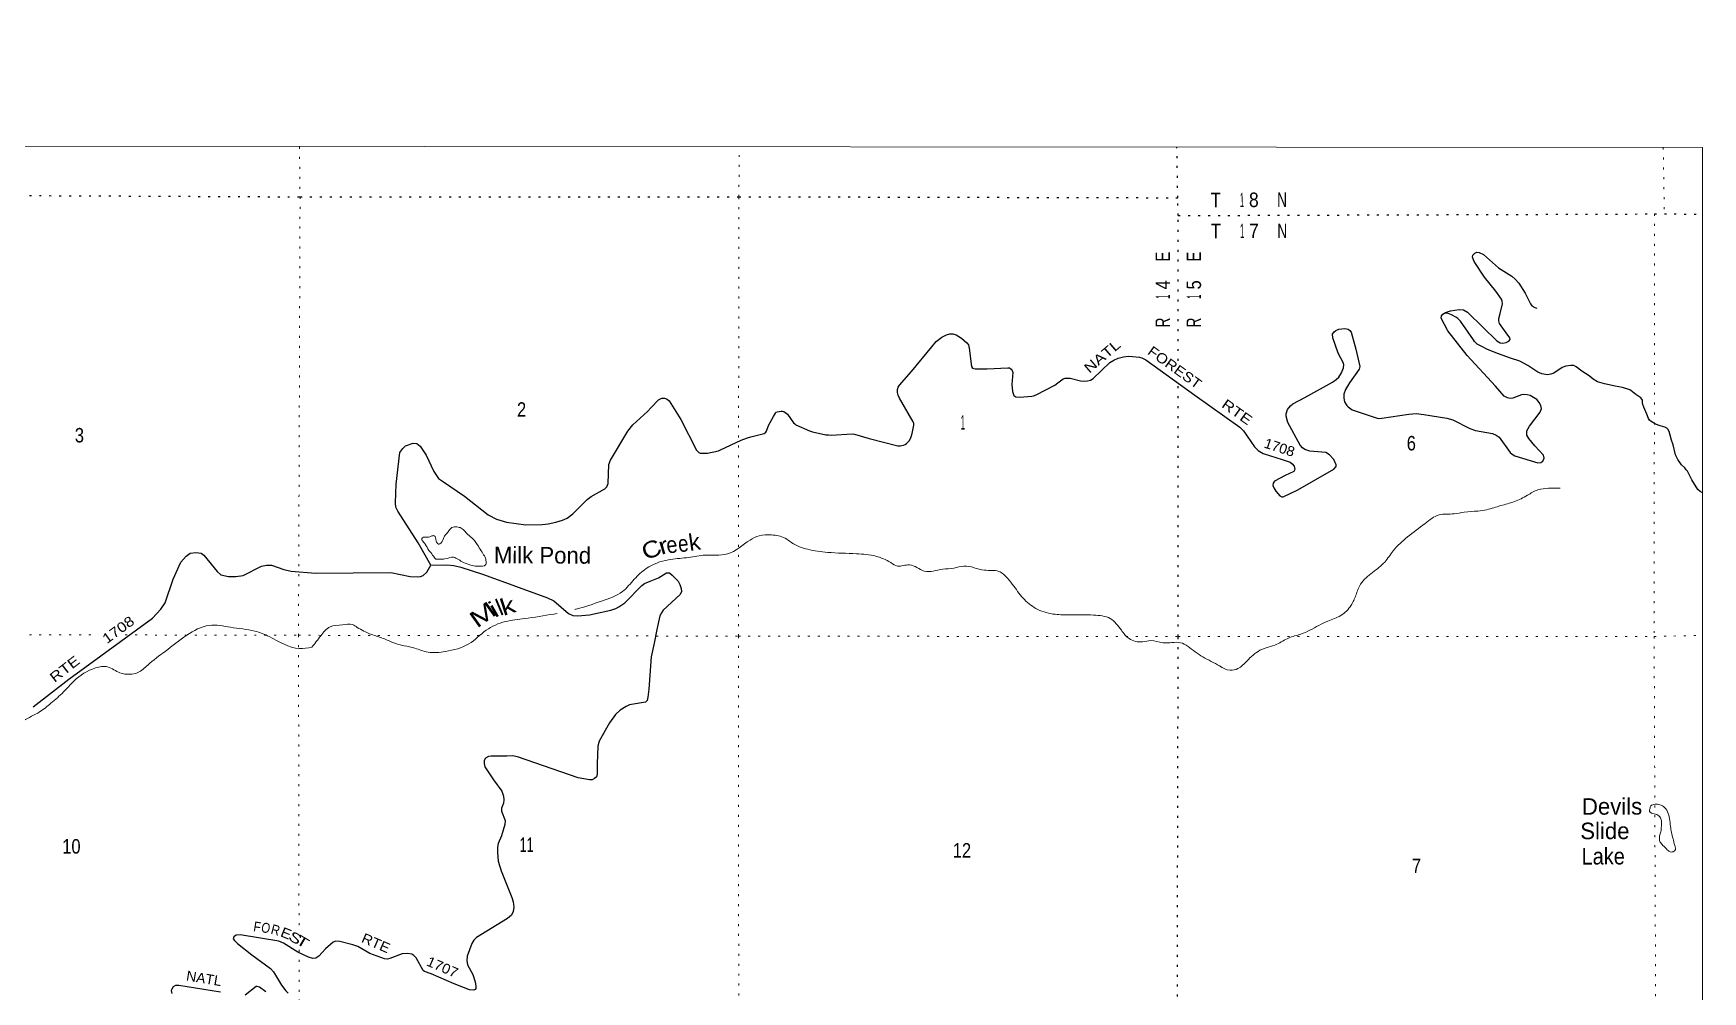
# Model space of a CAD drawing. Header units: feet. Extents: x -252658 to 9, y -366365 to -181930.
# Drawn here: x -20165 to 0, y -193510 to -181930 of the extents above; entities that cross this region are included whole.
import ezdxf
from ezdxf.enums import TextEntityAlignment as Align

# ---------------------------------------------------------------- set-up
doc = ezdxf.new("R2010")
doc.units = ezdxf.units.FT
doc.header["$LTSCALE"] = 80
doc.linetypes.add('DOTTED', pattern=[1.5, 0.3, -1.2])
for name, color, linetype, lineweight in [('29', 7, 'Continuous', 25), ('39', 7, 'Continuous', 13), ('4', 7, 'Continuous', 13), ('6', 7, 'DOTTED', 25), ('7', 7, 'DOTTED', 13)]:
    doc.layers.add(name, color=color, linetype=linetype, lineweight=lineweight)
doc.layers.add('30', color=7, linetype='Continuous')
doc.layers.add('41', color=7, linetype='Continuous')

msp = doc.modelspace()

# ---------------------------------------------------------------- linework, layer by layer
at = {"layer": '29'}
for points in [[(-2358.2, -186335.83), (-2398.44, -186312.73), (-2501.11, -186193.46), (-2844.27, -185822.45), (-3077.99, -185523.57), (-3156.82, -185371.05), (-3154.02, -185343.82), (-3137.44, -185321.7), (-3107.05, -185302.35), (-3046.11, -185280.49), (-2941.3, -185266.41), (-2888.81, -185271.94), (-2838.25, -185300.23), (-2649.65, -185482.69), (-2484.89, -185645.11), (-2444.03, -185670.01), (-2419.17, -185672.78), (-2373.05, -185667.02), (-2341.82, -185650.66), (-2324.77, -185630.79), (-2328.01, -185609.2), (-2374.14, -185548.52), (-2453.28, -185436.17), (-2463.37, -185404.63), (-2460.61, -185376.99), (-2446.33, -185313.64), (-2419.17, -185197.3), (-2421.93, -185164.13), (-2429, -185140.88), (-2496.28, -185046.59), (-2634.96, -184874.09), (-2759.53, -184687.5), (-2779.69, -184631.99), (-2774.17, -184609.87), (-2750.76, -184587.06), (-2727.2, -184573.94), (-2699.58, -184576.7), (-2648.87, -184602.96), (-2466.08, -184761.33), (-2304.53, -184864.2), (-2263.14, -184899.59), (-2221.65, -184947.13), (-2142.44, -185070.11), (-2078, -185198.69), (-2061.42, -185223.57), (-2028.27, -185242.92), (-2002.09, -185248.5)], [(0, -187482.08), (-31.46, -187465.83), (-58.71, -187440.11), (-128.71, -187325.3), (-183.84, -187222.04), (-198.68, -187202.45), (-216.49, -187180.68), (-256.77, -187143.98), (-301.38, -187080.55), (-326.74, -187023.15), (-354.54, -186902.42), (-374.46, -186844.05), (-390.37, -186783.69), (-404.32, -186741.42), (-419.56, -186713.34), (-434.17, -186699.62), (-456.39, -186686.99), (-512.6, -186672.76), (-568.78, -186650.49), (-622.92, -186618.17), (-641.94, -186602.15), (-654.97, -186583.9), (-672.9, -186529.56), (-710.62, -186444.94), (-721.51, -186414.46), (-725.86, -186392.7), (-728.04, -186360.05), (-732.67, -186348.42), (-747.63, -186333.92), (-804.83, -186293.94), (-865.17, -186244.68), (-879, -186237.43), (-969.66, -186209.85), (-1055.63, -186192.72), (-1184.11, -186166.23), (-1267.88, -186140.19), (-1322.55, -186109.55), (-1370.65, -186067.19), (-1460.88, -186010.65), (-1529.09, -185957.34), (-1555.11, -185944.04), (-1592.22, -185944.28), (-1653.17, -185952.99), (-1697.78, -185967.78), (-1796.38, -186033.87), (-1831.66, -186048.77), (-1874.78, -186055.78), (-1941.03, -186043.53), (-1989.19, -186025.3), (-2109.49, -185944.55), (-2207.77, -185892), (-2320.15, -185853.49), (-2464.62, -185800.82), (-2597.05, -185748.18), (-2676.25, -185709.2), (-2721.96, -185685.26), (-2754.61, -185654.79), (-2769.48, -185633.09), (-2833.5, -185538.41), (-2924.95, -185408.27), (-2933.55, -185397.39), (-2958.69, -185374.53), (-2982.63, -185358.21), (-3025.78, -185336.81), (-3061, -185319.03), (-3092.56, -185310.32), (-3120, -185310.59)], [(-5077.97, -187080.78), (-4984.31, -187111.43), (-4957.97, -187129.61), (-4933.11, -187160.02), (-4924.82, -187201.49), (-4939.19, -187225.84), (-5043.55, -187272.21), (-5170.09, -187340.71), (-5187.26, -187364.59), (-5192.79, -187392.23), (-5181.74, -187422.64), (-5157.02, -187461.2), (-5107.15, -187516.63), (-5082.29, -187530.45), (-5065.55, -187531.34), (-4890.87, -187444.69), (-4452.93, -187194.91), (-4427.55, -187162.79), (-4424.79, -187143.44), (-4456.05, -187080.43), (-4507.67, -187021.8), (-4553.39, -186994.23), (-4745.26, -186976.47), (-4803.27, -186958.22), (-4833.65, -186938.87), (-4860.71, -186904.35), (-5010.64, -186633.45), (-5032.56, -186557.39), (-5032.56, -186526.98), (-5015.98, -186474.45), (-4979.07, -186430.54), (-4949.68, -186405.35), (-4804.27, -186327.81), (-4472.86, -186146.5), (-4426.18, -186113.7), (-4395.79, -186083.3), (-4361.97, -186031.83), (-4337.77, -185969.96), (-4332.25, -185936.78), (-4337.05, -185913.29), (-4402.13, -185792.89), (-4466.73, -185610.22), (-4470.38, -185566.36), (-4451.04, -185535.95), (-4431.7, -185519.36), (-4393.92, -185505.65), (-4323.96, -185494.48), (-4281.91, -185505.47), (-4263.18, -185519.36), (-4246.61, -185541.48), (-4187.76, -185746.34), (-4141.63, -185953.37), (-4149.61, -185987.29), (-4264.91, -186154.19), (-4314.29, -186231.19), (-4333.63, -186289.24), (-4332.32, -186337.08), (-4325.34, -186383.23), (-4306, -186416.4), (-4297.72, -186427.46), (-4281.14, -186444.05), (-4234.18, -186477.22), (-3919.24, -186582.27), (-3874.17, -186581.36), (-3547.76, -186530.61), (-3460.65, -186524.21), (-3367.8, -186536.34), (-3089.09, -186578.12), (-3016.27, -186600.03), (-2812.83, -186702.51), (-2745.24, -186728.13), (-2539.34, -186763.33), (-2495.66, -186783.95), (-2459.22, -186810.32), (-2326.62, -186992.77), (-2301.75, -187014.89), (-2267.57, -187034.64), (-1990.2, -187118.54), (-1953.67, -187114.41), (-1931.57, -187097.82), (-1914.99, -187061.88), (-1923.49, -187026.04), (-2026.63, -186913.73), (-2100.09, -186826.91), (-2121.63, -186783.34), (-2124.95, -186760.56), (-2122.19, -186732.92), (-2092.81, -186676.84), (-1961.49, -186505.9), (-1948.14, -186462.01), (-1953.67, -186426.07), (-1973.01, -186390.14), (-2004.31, -186353.32), (-2083.51, -186307.21), (-2119.42, -186296.15), (-2159.86, -186293.32), (-2188.49, -186298.91), (-2290.7, -186337.61), (-2323.85, -186343.14), (-2358.2, -186335.83)], [(-9310.15, -185717.91), (-9257.33, -185654.27), (-9190.24, -185600.91), (-9134.99, -185573.26), (-9093.55, -185562.21), (-9057.64, -185562.21), (-9016.68, -185571.53), (-8952.66, -185611.97), (-8886.36, -185670.02), (-8869.78, -185694.9), (-8859.91, -185731.95), (-8833.64, -185956.86), (-8820.06, -185974.1), (-8789.67, -185985.16), (-8643.84, -185984.67), (-8393.71, -185970.2), (-8371.14, -185972.71), (-8354.57, -185989.3), (-8340.75, -186003.12), (-8334.14, -186026.34), (-8343.27, -186172.97), (-8335.23, -186257.45), (-8318.65, -186307.2), (-8296.43, -186323.53), (-8249.59, -186326.56), (-8103.17, -186315.5), (-8083.15, -186309.29), (-8052.21, -186297.02), (-7824.15, -186180.04), (-7787.1, -186153.98), (-7739.21, -186114.4), (-7724.7, -186105.4), (-7698.66, -186097.59), (-7663.92, -186094.35), (-7641.13, -186095.05), (-7516.89, -186129.43), (-7478.83, -186133.05), (-7431.87, -186130.28), (-7395.95, -186119.23), (-7362.65, -186099.05), (-7161.17, -185907.91), (-7110.72, -185876.66), (-7058.23, -185854.54), (-6997.45, -185836.58), (-6940.57, -185831.22), (-6886.95, -185832.43), (-6801.31, -185843.49), (-6775.07, -185850.4), (-6750.78, -185861.03), (-6724.65, -185875.97), (-6132.14, -186301.89), (-5590.6, -186687.31), (-5545.43, -186732.75), (-5413.8, -186925.05), (-5369.26, -186971.47), (-5308.82, -187005.22), (-5077.97, -187080.78)], [(-11224.25, -186560.33), (-11201.4, -186518.65), (-11193.8, -186508.29), (-11177.95, -186501.02), (-11132.33, -186493.77), (-11115.07, -186493.08), (-11097.93, -186498.88), (-11070.17, -186518.65), (-11054.29, -186531.78), (-10982.98, -186635.27), (-10967.27, -186649.27), (-10952.08, -186658.94), (-10790.47, -186733.58), (-10753.8, -186743.35), (-10590.87, -186779.89), (-10560.48, -186782.66), (-10528.09, -186783.15), (-10271.96, -186768.67), (-10245.55, -186772.98), (-10068.38, -186824.57), (-9720.66, -186912.6), (-9693.05, -186914.33), (-9652.98, -186907.07), (-9633.64, -186898.78), (-9615.68, -186884.96), (-9582.53, -186849.02), (-9560.21, -186805.65), (-9548, -186764.7), (-9530.04, -186662.42), (-9530.04, -186641.69), (-9534.82, -186624.84), (-9702.62, -186337.9), (-9717.21, -186302.37), (-9724.11, -186269.2), (-9724.11, -186231.88), (-9717.58, -186203.36), (-9703.39, -186179.36), (-9556.12, -186014.29), (-9310.15, -185717.91)], [(-15362.46, -188355.76), (-15516.38, -188084.86), (-15763.46, -187703.65), (-15785.18, -187654.1), (-15790.71, -187604.34), (-15782.96, -187378.3), (-15736, -186994.6), (-15702.31, -186946.42), (-15669.16, -186913.25), (-15577.13, -186881.86), (-15531.03, -186885.6), (-15492.35, -186918.78), (-15418.24, -187028.22), (-15326.6, -187222.86), (-15272.1, -187307.89), (-15210.57, -187350.02), (-14958.03, -187523.56), (-14669.11, -187748.09), (-14570.14, -187800.1), (-14448.1, -187836.55), (-14216.05, -187869.72), (-14016.61, -187865.47), (-13943.93, -187857.29), (-13851.39, -187836.55), (-13772.65, -187810.29), (-13717.99, -187786.64), (-13646.96, -187737.03), (-13476.26, -187563.3), (-13424.57, -187525.56), (-13261.24, -187432.39), (-13236.72, -187409.46), (-13222.9, -187370.76), (-13212.99, -187141.08), (-13192.52, -187086.03), (-12983.87, -186736.99), (-12921.78, -186660.32), (-12744.01, -186497.58), (-12699.95, -186450.92)], [(-12699.95, -186450.92), (-12612.94, -186358.77), (-12570.94, -186339.65), (-12540.55, -186339.65), (-12507.4, -186350.71), (-12485.02, -186370.61), (-12344.76, -186597.34), (-12152.41, -186965.79), (-12139.29, -186983.06), (-12124.79, -186993.43), (-12108.9, -187001.03), (-12088.87, -187004.49), (-12019.81, -187001.72), (-11889.97, -186974.08), (-11863.56, -186964.11), (-11612.64, -186847.2), (-11536.36, -186816.51), (-11498.37, -186803.38), (-11336.01, -186766.4), (-11314.66, -186749.47), (-11307.07, -186736.34), (-11283.24, -186667.9), (-11224.25, -186560.33)], [(-20167.91, -190068.91), (-19735.32, -189734.78), (-18727.33, -188994.83), (-18624.75, -188889.38), (-18572.62, -188812.38), (-18475.92, -188523.58), (-18384.77, -188320.32), (-18319.78, -188246.15), (-18271.5, -188212.51), (-18202.44, -188204.22), (-18138.9, -188212.51), (-18105.67, -188233.74), (-17945.19, -188432.32), (-17901.32, -188472.36), (-17807.39, -188494.48), (-17718.99, -188494.48), (-17631.54, -188480.01), (-17409.58, -188367.31), (-17346.58, -188357.02), (-17288.03, -188356.26), (-17138.97, -188408.9), (-17050.45, -188428.13), (-16757.28, -188452.46), (-15847.17, -188444.93), (-15611.15, -188491.71), (-15519.57, -188498.62), (-15486.21, -188492.43), (-15456.44, -188480.65), (-15411.13, -188442.2), (-15362.46, -188355.76)], [(-15362.46, -188355.76), (-15170.43, -188353.43), (-15084.25, -188358.36), (-15001.37, -188380.47), (-14727.3, -188469.19), (-13952.97, -188749.52), (-13877.7, -188787.14), (-13698.86, -188939.5), (-13649.09, -188962.38), (-13588.31, -188967.91), (-13446.99, -188957.16), (-13187.74, -188901.56), (-13129.72, -188879.45), (-13090.22, -188860.16), (-13019.22, -188810.34), (-12816.22, -188602.62), (-12780.25, -188579.52), (-12713.87, -188550.58)], [(-12713.87, -188550.58), (-12611.73, -188507.64), (-12515.03, -188449.47), (-12481.89, -188449.59), (-12445.98, -188477.23), (-12376.91, -188549.11), (-12354.81, -188590.57), (-12338.24, -188637.57), (-12335.47, -188673.51), (-12351.03, -188710.31), (-12558.49, -188899.45), (-12578.58, -188930.59), (-12595.16, -188969.3), (-12632.31, -189134.57), (-12666.9, -189299.88)], [(-12666.9, -189299.88), (-12700.83, -189462.07), (-12729.85, -189853.78), (-12742.96, -189952.05), (-12751.25, -189990.75), (-12771.06, -190010.51), (-12963.97, -190043.27), (-13005.49, -190065.13), (-13074.47, -190106.85), (-13132.48, -190159.38), (-13203, -190260.28), (-13330.01, -190481.43), (-13347.18, -190541.71), (-13352.85, -190758.64), (-13352.11, -190885.03), (-13360.4, -190915.44), (-13386.21, -190935.44), (-13415.65, -190948.61), (-13446.04, -190951.38), (-13582.16, -190927.73), (-14314.88, -190670.81), (-14376.16, -190661.91), (-14444.76, -190663.44)], [(-14444.76, -190663.44), (-14632.57, -190665.28), (-14668.23, -190668.42), (-14701.64, -190687.39), (-14718.21, -190717.8), (-14720.98, -190750.97), (-14709.2, -190795.02), (-14604.39, -190949.5), (-14505.45, -191087.93), (-14486.16, -191146.28), (-14480.63, -191190.51), (-14484.56, -191232.51), (-14509.64, -191294.18), (-14511.3, -191328.96), (-14465.43, -191443.46), (-14468.55, -191491.58), (-14511.61, -191628.23), (-14549.69, -191721.29), (-14556.6, -191764.13), (-14559.16, -191829.16), (-14548.31, -191932.76), (-14514.85, -192050.02), (-14383.94, -192373.69), (-14369.74, -192425.37), (-14361.84, -192487.03), (-14370.12, -192539.55), (-14389.46, -192583.78), (-14435.27, -192624.32), (-14813.08, -192855.93), (-14843.91, -192889.25), (-14868.78, -192927.95), (-14924.03, -193079.99), (-14929.23, -193135.3), (-14918.5, -193185.04), (-14856.51, -193301.89), (-14827.34, -193389.6), (-14819.05, -193444.89), (-14819.05, -193469.77), (-14827.92, -193484.62), (-14843.91, -193491.89), (-14896.4, -193486.36), (-15083.39, -193414.74), (-15359.01, -193294.9)], [(-15359.01, -193294.9), (-15437.87, -193267.97), (-15456.16, -193252.66), (-15540.09, -193102.11), (-15567.71, -193071.7), (-15592.66, -193056.06), (-15645.06, -193046.82), (-15708.65, -193054.24), (-15859.17, -193109.02), (-15886.79, -193117.32), (-15921.11, -193112.84), (-16098.62, -193046.85), (-16243.17, -192965.28), (-16303.84, -192944.75), (-16464.17, -192904.46), (-16511.14, -192901.69), (-16541.59, -192911), (-16634.23, -192993.5), (-16715.57, -193081.38), (-16751.48, -193106.26), (-16787.14, -193110.25), (-16842.65, -193092.44), (-16968.55, -193032.21), (-17142.39, -192922.43), (-17197.55, -192900.03), (-17666.99, -192824.48), (-17714.25, -192828.44), (-17741.18, -192848.71), (-17750.16, -192872.67), (-17736.35, -192892.02), (-17697.8, -192928.98), (-17524.84, -193065.27), (-17299.86, -193232.04), (-17264.4, -193269.71), (-17165.64, -193432.23), (-17113.38, -193501.57), (-17085.76, -193529.21)], [(-17904.34, -193517.81), (-18405.72, -193434.28), (-18446.33, -193436.62), (-18473.96, -193453.2), (-18493.3, -193478.08), (-18498.19, -193494.69), (-18490.53, -193533.37)], [(-17358.26, -193510.88), (-17431.08, -193457.34), (-17461.47, -193449.05), (-17471.79, -193448.81), (-17607.89, -193551.33)]]:
    msp.add_lwpolyline(points, dxfattribs=at)
at = {"layer": '39'}
for points in [[(-1722.36, -187424.48), (-1863.02, -187427.12), (-1989.55, -187445.78), (-2115.88, -187510.68), (-2274.33, -187587.8), (-2438.91, -187636.79), (-2607.52, -187685.8), (-2713.96, -187702.36), (-2878.69, -187715.16), (-3003.2, -187735.82), (-3184.01, -187748.69), (-3352.39, -187851.99), (-3564.75, -188013.8), (-3736.89, -188181.46), (-3840.83, -188318.66), (-3987.02, -188443.98), (-4131.13, -188585.38), (-4188.87, -188718.36), (-4246.64, -188841.27), (-4370.74, -188964.49), (-4529.21, -189033.56), (-4635.51, -189084.3), (-4854.13, -189189.84), (-5002.64, -189236.75), (-5143.01, -189311.77), (-5347.69, -189385.07), (-5505.92, -189514.47), (-5614.06, -189605.44), (-5708.43, -189625.96), (-5835.24, -189574.24), (-6036.65, -189464.54), (-6129.33, -189404.63), (-6308.64, -189292.82), (-6517.63, -189293.75), (-6664.44, -189266.25), (-6766.86, -189282.79), (-6927.79, -189243.29), (-7020.64, -189143.16), (-7155.86, -189000.99), (-7356.99, -188959.65), (-7636.34, -188954.86), (-7821.24, -188949.65), (-8032.49, -188890.26), (-8191.72, -188772.33), (-8321, -188610.02), (-8397.75, -188513.84), (-8500.58, -188431.86), (-8675.47, -188416.55), (-8924.86, -188367.38), (-9045.33, -188392.05), (-9179.92, -188404.71), (-9402.89, -188427.82), (-9582.05, -188352.2), (-9724.67, -188366.91), (-9807.24, -188325.05), (-9988.41, -188247.43), (-10221.64, -188218.31), (-10569.37, -188201.75), (-10810.67, -188164.62), (-11003.91, -188085.04), (-11084.52, -188031.11), (-11247.46, -187989.61), (-11396.13, -188000.32), (-11506.44, -188053.09), (-11779.06, -188219.19), (-12072.39, -188236.58), (-12275.24, -188265.64), (-12494.18, -188290.74), (-12761.02, -188396.49), (-12905.19, -188525.82), (-13047.27, -188673.24), (-13302, -188791), (-13607.07, -188886.87), (-13623.67, -188891.04)], [(-14716.14, -188363.19), (-14808.55, -188369.63), (-14881.4, -188355.79), (-14969.51, -188322.09), (-15029.94, -188288.17), (-15090.34, -188260.29), (-15192.74, -188280.85), (-15263.54, -188285.12), (-15303.07, -188281.52), (-15341.64, -188233.25), (-15386.08, -188177.15), (-15430.6, -188102.94), (-15460.89, -188066.88), (-15473.07, -188034.76), (-15451.04, -188018.58), (-15392.77, -188016.31), (-15360.66, -188006.11), (-15322.5, -187999.91), (-15298.12, -188064.15), (-15271.85, -188100.23), (-15253.77, -188098.13), (-15211.83, -188033.6), (-15179.89, -187983.19), (-15145.9, -187940.81), (-15107.87, -187902.43), (-15047.62, -187894.12), (-14997.32, -187907.98), (-14914.61, -187986.03), (-14854.11, -188038.04), (-14789.44, -188128.25), (-14744.93, -188200.44), (-14708.52, -188260.6), (-14695.73, -188311.47), (-14706.51, -188355.79), (-14716.14, -188363.19)], [(-13839.01, -188939.99), (-13876.11, -188946.38), (-14231.58, -189002.25), (-14462.53, -189037.46), (-14695.21, -189143.06), (-14903.54, -189306.86), (-15186.52, -189398.61), (-15397.49, -189407.59), (-15558.45, -189360.04), (-15809.91, -189294.8), (-15940.75, -189241.09), (-16079.61, -189193.45), (-16174.23, -189151.64), (-16252.78, -189107.75), (-16309.19, -189073.81), (-16431.75, -189078.38), (-16580.37, -189101.16), (-16692.46, -189210.24), (-16800.42, -189347.46)], [(-16800.42, -189347.46), (-16951.07, -189364.22), (-17315.39, -189219.04), (-17488.48, -189153.45), (-17784.08, -189106.51), (-18041.4, -189083.52), (-18312.21, -189203.36), (-18572.66, -189397.56), (-18782.99, -189563.38), (-18901.18, -189654.4), (-19001.58, -189674.95), (-19118.21, -189657.37), (-19267.21, -189585.64), (-19413.86, -189598.36), (-19674.46, -189756.36), (-19800.53, -189887.63), (-19952.69, -190025.04), (-20088.92, -190128.2), (-20285.42, -190235.65), (-20451.81, -190336.93), (-20748.92, -190410.64), (-20935.76, -190423.53), (-21152.81, -190420.48), (-21492.7, -190353.62), (-21694.06, -190255.98), (-21881.53, -190112.03), (-22163.59, -189936.33), (-22284.51, -189850.4), (-22479.89, -189740.67), (-22590.55, -189708.99), (-22713.12, -189711.54), (-22825.66, -189710.03), (-22836.19, -189708.21)], [(-615.55, -191256.26), (-587.45, -191248.09), (-531.18, -191247.84), (-470.79, -191273.71), (-422.3, -191335.84), (-399.87, -191416.17), (-387.41, -191514.65), (-377.08, -191584.98), (-356.67, -191661.3), (-336.24, -191743.65), (-333.98, -191803.97), (-380.13, -191822.27), (-428.47, -191794.34), (-478.92, -191742.28), (-513.25, -191702.21), (-521.44, -191666.05), (-519.58, -191627.84), (-505.72, -191577.51), (-497.95, -191511.11), (-498.22, -191444.76), (-516.5, -191398.59), (-568.88, -191364.64), (-633.28, -191342.8), (-641.36, -191332.79), (-633.49, -191292.53), (-621.57, -191258.3), (-615.55, -191256.26)]]:
    msp.add_spline(points, degree=3, dxfattribs=at)
at = {"layer": '4'}
msp.add_lwpolyline([(-250643.67, -181929.5), (-219314.25, -182252.72), (-187984.41, -182532.85), (-156654.22, -182769.88), (-125323.73, -182963.82), (-93993.01, -183114.65), (-62662.1, -183222.4), (-31331.08, -183287.04), (0, -183308.59), (0, -366365.25), (-31582.88, -366343.53), (-63165.71, -366278.36), (-94748.41, -366181.36), (-126330.93, -366017.71), (-157913.21, -365822.21), (-189495.2, -365583.27), (-221076.82, -365300.9), (-252658.03, -364975.08)], close=True, dxfattribs=at)
msp.add_lwpolyline([(-250643.67, -181929.5), (-219314.25, -182252.72), (-187984.41, -182532.85), (-156654.22, -182769.88), (-125323.73, -182963.82), (-93993.01, -183114.65), (-62662.1, -183222.4), (-31331.08, -183287.04), (0, -183308.59), (0, -366365.25), (-31582.88, -366343.53), (-63165.71, -366278.36), (-94748.41, -366181.36), (-126330.93, -366017.71), (-157913.21, -365822.21), (-189495.2, -365583.27), (-221076.82, -365300.9), (-252658.03, -364975.08)], close=True, dxfattribs=at)
at = {"layer": '6'}
for points in [[(-6334.17, -185887.84), (-6333.69, -184131.09), (-6340.59, -183915.96), (-6351.15, -183307.7)], [(-31331.84, -183840.53), (-27555.9, -183867.41), (-22252.57, -183880.05), (-16943.17, -183904.73), (-11641.91, -183903.31), (-6340.59, -183915.96)], [(-6333.69, -184131.09), (-580.35, -184111.56), (-461.79, -184111.04), (0, -184115.02)], [(-6376.17, -215731.87), (-6367.45, -214412.5), (-6373.18, -210445.2), (-6360.61, -205144.55), (-6352.1, -199835.88), (-6347.59, -194529.24), (-6335.07, -189218.53), (-6334.23, -186129.49)]]:
    msp.add_lwpolyline(points, dxfattribs=at)
at = {"layer": '7'}
msp.add_line((-475.1, -183308.58), (-461.79, -184111.04), dxfattribs=at)
for points in [[(-16949.65, -183302.28), (-16943.17, -183904.73), (-16961.77, -189203.4), (-16955.34, -192771.3)], [(-11663.65, -211120.83), (-11660.44, -210428.47), (-11657.91, -205131.89), (-11639.33, -199827.19), (-11642.88, -194516.56), (-11648.41, -189213.98), (-11641.91, -183903.31), (-11638.31, -183305.61)], [(-580.35, -184111.56), (-585.66, -189219.14), (-564.04, -194527.68), (-540.44, -199826.15), (-540.95, -205126.75), (-549.47, -210433.41), (-559.12, -215329.29)], [(-23079.19, -189190.89), (-22252.85, -189192.88), (-19388.86, -189198.57)], [(-19055.35, -189199.24), (-16961.77, -189203.4), (-11648.41, -189213.98), (-6335.07, -189218.53), (-585.66, -189219.14), (0, -189202.44)], [(-16954.92, -193006.27), (-16952.22, -194505.96), (-16972.21, -198479.48), (-16947.29, -199802.58), (-16945.8, -202468.74), (-16954.6, -203660.44)]]:
    msp.add_lwpolyline(points, dxfattribs=at)

# ---------------------------------------------------------------- texts
at = {"layer": '30'}
for s, rotation, width, p in [('NATL', 40.491, 1.25, (-7213.64, -185877.35)), ('FOREST', 324.29, 1.15, (-6411.11, -186015.14)), ('RTE', 324.56, 1.25, (-5657.69, -186554.82)), ('1708', 341.876, 1.05, (-5129.16, -186990.37)), ('1708', 36.282, 1.2, (-19103.75, -189184.31)), ('RTE', 37.682, 1.25, (-19749.75, -189657.48)), ('F', 350.857, 0.9, (-17470.05, -192785.27)), ('O', 346.857, 0.85, (-17370.36, -192797.34)), ('R', 345.857, 0.9, (-17253.58, -192822.6)), ('E', 337.898, 1.15, (-17133.58, -192860.15)), ('S', 327.728, 1.4, (-17032.47, -192911.74)), ('T', 329.434, 1.55, (-16942.42, -192958.59)), ('RTE', 336.564, 1.1, (-16050.04, -192977.65)), ('1707', 336.501, 1.1, (-15246.85, -193267.33)), ('NATL', 350.541, 1.05, (-18112.53, -193408.61))]:
    msp.add_text(s, height=120, rotation=rotation, dxfattribs=dict(at, width=width)).set_placement(p, align=Align.CENTER)
at = {"layer": '41'}
for s, rotation, p in [('Milk Pond', 359.743, (-14601.84, -188333.21)), ('Devils', 0.146, (-1457.68, -191371.86)), ('Slide', 0.146, (-1477.69, -191667.72))]:
    msp.add_text(s, height=200, rotation=rotation, dxfattribs=at).set_placement(p)
for s, rotation, width, p in [('C', 23.436, 1.2, (-12658.75, -188256.56)), ('r', 16.803, 1.25, (-12527.02, -188215.73)), ('e', 8.024, 0.9, (-12438.76, -188207.54)), ('e', 6.534, 0.85, (-12303.95, -188193.43)), ('k', 8.183, 1.05, (-12165.06, -188174.73)), ('M', 35.607, 1.4, (-14679.04, -189033.85)), ('i', 29.916, 1.3, (-14555.49, -188977.5)), ('k', 17.696, 1.3, (-14405.09, -188944.24))]:
    msp.add_text(s, height=200, rotation=rotation, dxfattribs=dict(at, width=width)).set_placement(p, align=Align.CENTER)
msp.add_text('l', height=200, rotation=22.606, dxfattribs=at).set_placement((-14496.9, -188958.33), align=Align.CENTER)
at = {"layer": '41', "width": 0.9}
msp.add_text('Lake', height=200, rotation=0.146, dxfattribs=at).set_placement((-1461.34, -191973.86))
at = {"layer": '6'}
for s, rotation, width, p in [('T', 0.194, 0.85, (-5880.51, -184030.06)), ('1', 0.194, 0.4, (-5563.6, -184028.98)), ('8', 0.194, 0.9, (-5420.96, -184028.49)), ('N', 0.194, 0.7, (-5079.23, -184027.33)), ('T', 0.194, 0.85, (-5879.27, -184405.06)), ('1', 0.194, 0.4, (-5562.35, -184403.98)), ('7', 0.194, 0.9, (-5419.71, -184403.49)), ('N', 0.194, 0.7, (-5077.99, -184402.33)), ('E', 89.984, 0.75, (-6433.82, -184627.13)), ('E', 89.984, 0.75, (-6058.82, -184627.23)), ('1', 89.984, 0.4, (-6433.96, -185111.5)), ('4', 89.984, 0.85, (-6433.92, -184968.87)), ('1', 89.984, 0.4, (-6058.96, -185111.6)), ('5', 89.984, 0.85, (-6058.92, -184968.97)), ('R', 89.984, 0.7, (-6434.04, -185423.59)), ('R', 89.984, 0.7, (-6059.04, -185423.69))]:
    msp.add_text(s, height=175, rotation=rotation, dxfattribs=dict(at, width=width)).set_placement(p, align=Align.CENTER)
at = {"layer": '7'}
for s, width, p in [('2', 0.85, (-14322.35, -186562.07)), ('3', 0.85, (-19663.65, -186872.98)), ('1', 0.4, (-8963.92, -186718.75)), ('6', 0.85, (-3574.16, -186969.44)), ('10', 0.85, (-19815.85, -191841.42)), ('11', 0.65, (-14291.02, -191821.11)), ('12', 0.85, (-9057.93, -191889.17)), ('7', 0.85, (-3511.48, -192077.18))]:
    msp.add_text(s, height=175, dxfattribs=dict(at, width=width)).set_placement(p)

doc.saveas('drawing.dxf')
